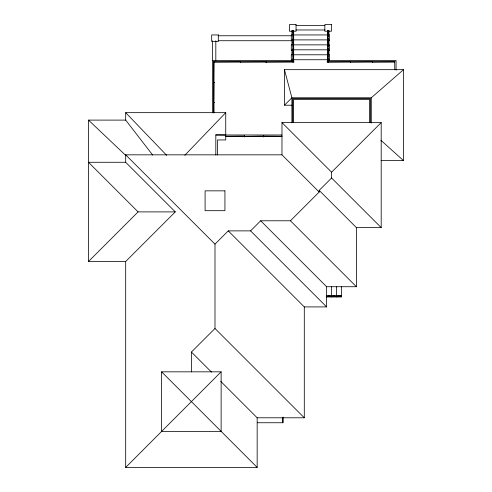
<?xml version="1.0" encoding="UTF-8"?>
<svg xmlns="http://www.w3.org/2000/svg" width="492" height="492" viewBox="0 0 492 492"><rect width="100%" height="100%" fill="white"/><g stroke="black" fill="none" stroke-linecap="round" stroke-linejoin="round"><path stroke-width="0.74" d="M184.764 155.337L225.742 112.662L125.688 112.662L125.688 120.103L152.717 155.103M125.688 261.504L88.48 261.504L138.092 211.892L175.3 211.892L125.688 261.504L125.688 467.4L257.162 467.4L257.162 417.788L220.76 381.386M291.891 105.22L284.45 105.22L291.891 97.779L371.276 97.779L403.52 69.667L403.52 160.632L381.048 160.632M257.162 417.788L304.296 417.788L214.992 328.484L214.992 244.137L228.257 230.877L250.582 230.877L326.62 306.916L326.62 286.522M250.582 230.877L260.68 220.779L290.446 220.779L356.392 286.725L326.62 286.725L260.68 220.779M331.583 177.987L319.179 190.392L356.392 227.599L381.195 227.599L331.583 177.987L331.583 172.2L381.195 122.588L281.971 122.588L281.971 154.832L319.179 192.046L290.446 220.779M191.425 371.897L191.425 352.051L214.992 328.484M125.688 467.4L221.129 371.829L161.597 371.829L161.597 431.367L221.129 431.367L221.129 371.829M295.987 25.424L324.911 25.424M295.987 29.975L324.911 29.975M293.109 32.607L293.423 32.607M293.109 34.569L293.423 34.883L293.109 34.514M218.233 35.762L291.369 35.762M293.423 38.499L293.084 38.806L293.423 38.444M218.239 40.725L292.125 40.725M328.767 40.725L329.597 40.725L329.597 34.938L291.301 34.938L291.301 40.725M293.109 42.429L293.423 42.736L293.109 42.367M293.423 46.353L293.109 46.666L293.423 46.297M293.423 48.321L293.109 48.628L293.423 48.259M293.423 50.282L293.109 50.59L293.423 50.227M292.125 50.645L291.301 50.645L291.301 44.858L329.597 44.858L329.597 50.645L328.767 50.645M293.423 52.244L293.109 52.558L293.423 52.189M293.109 54.206L293.423 54.52L293.109 54.151M293.109 56.174L293.423 56.174M293.109 60.098L293.423 60.098M212.513 60.571L291.922 60.571L291.922 59.741L328.976 59.741L328.976 60.571M328.767 60.571L396.078 60.571L396.078 70.159M394.695 62.429L394.775 69.772M284.45 105.22L284.45 69.667L403.52 69.667M88.48 261.504L88.48 120.103L125.688 120.103M215.816 134.993L282.008 134.993M225.742 136.229L244.032 136.229L225.742 136.382M281.971 136.229L263.681 136.229L281.971 136.382M175.3 211.892L125.688 162.28L125.688 154.832L281.971 154.832M125.688 162.28L88.48 162.28L138.092 211.892M326.454 295.674L341.097 295.674L341.097 296.399L326.454 296.399M331.559 295.883L331.559 296.19M336.485 295.883L336.485 296.19M326.288 296.99L341.503 296.99L341.503 286.522M228.257 230.877L304.296 306.916L326.62 306.916M257.439 422.745L283.207 422.745L283.207 417.179M225.742 134.993L215.816 134.882L215.816 154.986M380.894 140.245L403.52 160.632M88.48 120.103L125.626 155.3M281.971 122.588L331.583 172.2M125.688 154.832L214.992 244.137M191.425 352.051L211.529 372.149M161.597 371.829L257.162 467.4M125.688 112.662L166.665 155.337M284.45 69.667L291.891 97.779L291.891 122.84M381.195 122.588L381.195 227.599M371.276 97.779L371.276 123.129M370.445 122.717L370.445 98.609L292.722 98.609L292.722 122.717M369.621 122.736L369.621 99.433L293.546 99.433L293.546 122.736M356.392 227.599L356.392 286.725M340.679 295.674L340.679 296.399M339.954 295.674L339.954 296.399M336.546 286.522L336.546 296.99M331.583 286.522L331.583 296.99M329.597 60.571L329.597 54.784L291.301 54.784L291.301 60.571M328.976 30.387L328.976 34.993M328.976 45.27L328.976 39.895L291.922 39.895L291.922 44.963M328.976 54.883L328.976 49.821L291.922 49.821L291.922 54.883M328.219 30.387L328.25 62.429M327.986 30.645L327.986 30.953L327.672 30.645M327.395 30.387L327.42 61.574M319.179 190.392L319.179 192.046M304.296 306.916L304.296 417.788M293.681 30.387L293.681 61.291M293.423 30.645L293.423 30.953L293.109 30.645M293.423 32.552L293.423 32.915L293.109 32.552M293.423 56.119L293.423 56.482L293.109 56.119M293.423 60.042L293.423 60.411L293.109 60.042M292.851 30.387L292.851 61.291M291.922 30.387L291.922 34.993M282.592 418.2L282.592 418.507M282.592 419.854L282.592 420.162M282.592 421.509L282.592 421.816M282.383 417.179L282.383 422.745M225.742 112.662L225.742 139.949L217.47 139.949L217.47 154.986M215.816 40.725L215.816 60.571M213.897 112.846L213.811 103.111L213.811 112.846M212.513 40.725L212.513 112.699M240.01 61.875L214.241 61.955L240.01 61.875M394.879 61.537L394.406 62.466L394.879 61.537M213.596 61.463L214.161 62.429L213.596 61.463M296.055 24.6L289.437 24.6L289.437 31.217L296.055 31.217L296.055 24.6M331.454 24.6L324.843 24.6L324.843 31.217L331.454 31.217L331.454 24.6M327.986 32.607L327.672 32.915L327.986 32.607M327.986 34.569L327.672 34.883L327.986 34.569M218.3 34.938L211.683 34.938L211.683 41.549L218.3 41.549L218.3 34.938M293.423 36.537L293.109 36.845L293.423 36.537M327.986 36.537L327.672 36.845L327.986 36.537M327.986 38.499L327.672 38.806L327.986 38.499M293.423 40.461L293.109 40.774L293.423 40.406M327.986 40.461L327.672 40.774L327.986 40.461M327.986 42.429L327.672 42.736L327.986 42.429M293.423 44.391L293.109 44.698L293.423 44.391M327.986 44.391L327.672 44.698L327.986 44.391M327.986 46.353L327.672 46.666L327.986 46.353M327.986 48.321L327.672 48.628L327.986 48.321M327.986 50.282L327.672 50.59L327.986 50.282M327.986 52.244L327.672 52.558L327.986 52.244M327.979 54.206L327.666 54.52L327.979 54.206M327.986 56.174L327.672 56.482L327.986 56.174M293.423 58.136L293.109 58.45L293.423 58.081M327.986 58.136L327.672 58.45L327.986 58.136M327.986 60.098L327.672 60.411L327.986 60.098M240.459 61.291L240.33 62.429L240.459 61.291M266.27 61.291L266.141 62.429L266.27 61.291M293.779 61.291L292.746 61.291L292.746 62.429L293.779 62.429L293.779 61.291M328.349 61.291L327.211 61.291L327.211 62.429L328.349 62.429L328.349 61.291M350.507 61.291L350.378 62.429L350.507 61.291M372.604 61.291L372.475 62.429L372.604 61.291M265.821 61.875L240.785 61.955L265.821 61.875M292.359 61.875L266.596 61.955L292.359 61.875M350.058 61.875L328.638 61.955L350.058 61.875M372.155 61.875L350.833 61.955L372.155 61.875M394.35 61.875L372.93 61.955L394.35 61.875M213.897 62.429L213.811 81.998L213.897 62.429M214.241 82.318L213.393 82.447L214.241 82.318M213.897 82.773L213.811 102.336L213.897 82.773M214.241 102.656L213.393 102.785L214.241 102.656M244.469 135.712L244.34 136.905L244.469 135.712M263.368 135.712L263.238 136.905L263.368 135.712M262.931 136.229L244.782 136.382L262.931 136.229M224.936 190.847L205.096 190.847L205.096 210.687L224.936 210.687L224.936 190.847M328.275 295.883L328.01 296.19L328.275 295.883M329.929 295.883L329.665 296.19L329.929 295.883M333.207 295.883L332.943 296.19L333.207 295.883M334.831 295.883L334.566 296.19L334.831 295.883M338.164 295.883L337.899 296.19L338.164 295.883"/></g></svg>
